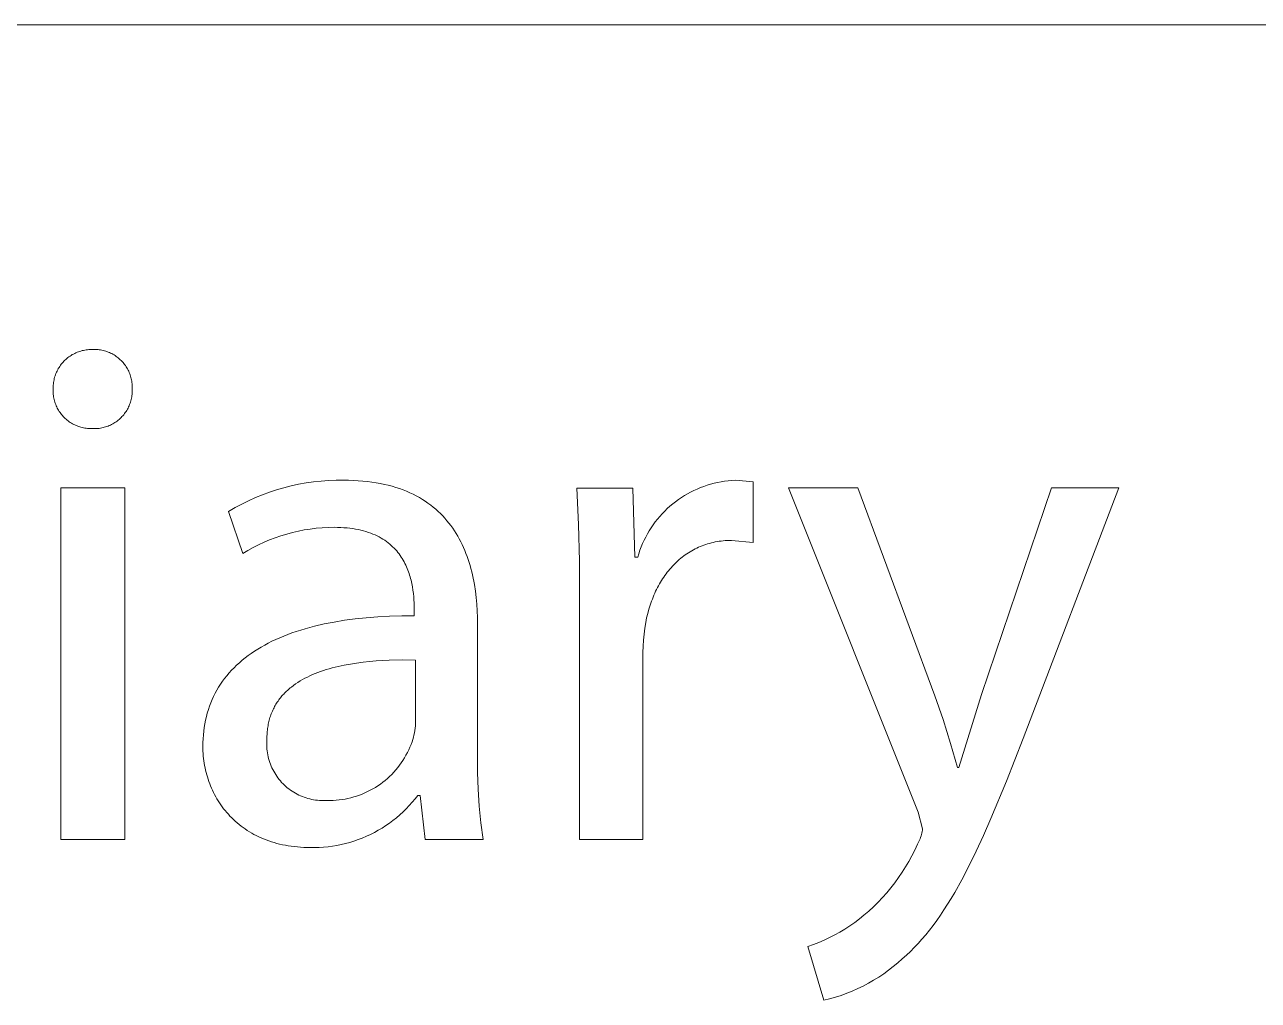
# Model space of a CAD drawing. Header units: millimetres. Extents: x 0 to 4030, y 0 to 2816.
# Drawn here: x 3784.8 to 3853.4, y 396.4 to 450.5 of the extents above; entities that cross this region are included whole.
import ezdxf

# ---------------------------------------------------------------- set-up
doc = ezdxf.new("R2010")
doc.units = ezdxf.units.MM
doc.header["$MEASUREMENT"] = 0
doc.layers.add('Domyślny', color=7, linetype='Continuous', true_color=0x000000)

msp = doc.modelspace()

# ---------------------------------------------------------------- linework, layer by layer
at = {"layer": 'Domyślny', "color": 18, "lineweight": 15, "true_color": 0x000000}
for p, q in [((4026.418, 450.533), (2507.181, 450.533)), ((3787.007, 431.844), (3787.059, 431.897)), ((3787.059, 431.897), (3787.114, 431.947)), ((3787.114, 431.947), (3787.17, 431.996)), ((3787.17, 431.996), (3787.227, 432.043)), ((3787.227, 432.043), (3787.286, 432.088)), ((3787.286, 432.088), (3787.347, 432.13)), ((3787.347, 432.13), (3787.409, 432.171)), ((3787.409, 432.171), (3787.473, 432.209)), ((3787.473, 432.209), (3787.538, 432.245)), ((3787.538, 432.245), (3787.604, 432.279)), ((3787.604, 432.279), (3787.671, 432.31)), ((3787.671, 432.31), (3787.739, 432.339)), ((3787.739, 432.339), (3787.808, 432.366)), ((3787.808, 432.366), (3787.878, 432.39)), ((3787.878, 432.39), (3787.949, 432.412)), ((3787.949, 432.412), (3788.021, 432.432)), ((3788.021, 432.432), (3788.093, 432.449)), ((3788.093, 432.449), (3788.166, 432.463)), ((3788.166, 432.463), (3788.239, 432.475)), ((3788.239, 432.475), (3788.313, 432.484)), ((3788.313, 432.484), (3788.387, 432.491)), ((3788.387, 432.491), (3788.461, 432.495)), ((3788.461, 432.495), (3788.535, 432.497)), ((3788.535, 432.497), (3788.609, 432.496)), ((3788.609, 432.496), (3788.682, 432.498)), ((3788.682, 432.498), (3788.755, 432.497)), ((3788.755, 432.497), (3788.827, 432.494)), ((3788.827, 432.494), (3788.9, 432.489)), ((3788.9, 432.489), (3788.972, 432.481)), ((3788.972, 432.481), (3789.044, 432.47)), ((3789.044, 432.47), (3789.116, 432.457)), ((3789.116, 432.457), (3789.187, 432.441)), ((3789.187, 432.441), (3789.257, 432.423)), ((3789.257, 432.423), (3789.327, 432.403)), ((3789.327, 432.403), (3789.396, 432.38)), ((3789.396, 432.38), (3789.465, 432.355)), ((3789.465, 432.355), (3789.532, 432.327)), ((3789.532, 432.327), (3789.598, 432.297)), ((3789.598, 432.297), (3789.664, 432.265)), ((3789.664, 432.265), (3789.728, 432.231)), ((3789.728, 432.231), (3789.791, 432.194)), ((3789.791, 432.194), (3789.852, 432.155)), ((3789.852, 432.155), (3789.912, 432.114)), ((3789.912, 432.114), (3789.971, 432.071)), ((3789.971, 432.071), (3790.028, 432.026)), ((3790.028, 432.026), (3790.084, 431.979)), ((3790.084, 431.979), (3790.138, 431.93)), ((3790.138, 431.93), (3790.19, 431.88)), ((3790.19, 431.88), (3790.24, 431.827)), ((3786.564, 431.165), (3786.593, 431.233)), ((3786.593, 431.233), (3786.625, 431.3)), ((3786.625, 431.3), (3786.659, 431.366)), ((3786.659, 431.366), (3786.695, 431.431)), ((3786.695, 431.431), (3786.733, 431.494)), ((3786.733, 431.494), (3786.774, 431.557)), ((3786.774, 431.557), (3786.816, 431.617)), ((3786.816, 431.617), (3786.861, 431.677)), ((3786.861, 431.677), (3786.908, 431.734)), ((3786.908, 431.734), (3786.956, 431.79)), ((3786.956, 431.79), (3787.007, 431.844)), ((3790.24, 431.827), (3790.289, 431.773)), ((3790.289, 431.773), (3790.336, 431.717)), ((3790.336, 431.717), (3790.38, 431.659)), ((3790.38, 431.659), (3790.423, 431.6)), ((3790.423, 431.6), (3790.464, 431.54)), ((3790.464, 431.54), (3790.502, 431.478)), ((3790.502, 431.478), (3790.538, 431.415)), ((3790.538, 431.415), (3790.572, 431.351)), ((3790.572, 431.351), (3790.604, 431.285)), ((3790.604, 431.285), (3790.634, 431.219)), ((3790.634, 431.219), (3790.661, 431.151)), ((3786.409, 430.443), (3786.413, 430.517)), ((3786.413, 430.517), (3786.42, 430.591)), ((3786.42, 430.591), (3786.429, 430.665)), ((3786.429, 430.665), (3786.441, 430.738)), ((3786.441, 430.738), (3786.455, 430.811)), ((3786.455, 430.811), (3786.472, 430.883)), ((3786.472, 430.883), (3786.491, 430.954)), ((3786.491, 430.954), (3786.513, 431.025)), ((3786.513, 431.025), (3786.538, 431.095)), ((3786.538, 431.095), (3786.564, 431.165)), ((3790.661, 431.151), (3790.686, 431.083)), ((3790.686, 431.083), (3790.708, 431.014)), ((3790.708, 431.014), (3790.728, 430.944)), ((3790.728, 430.944), (3790.746, 430.873)), ((3790.746, 430.873), (3790.761, 430.802)), ((3790.761, 430.802), (3790.774, 430.73)), ((3790.774, 430.73), (3790.784, 430.658)), ((3790.784, 430.658), (3790.791, 430.586)), ((3790.791, 430.586), (3790.796, 430.513)), ((3790.796, 430.513), (3790.799, 430.44)), ((3786.406, 430.222), (3786.408, 430.295)), ((3786.407, 430.15), (3786.406, 430.222)), ((3786.407, 430.369), (3786.409, 430.443)), ((3786.408, 430.295), (3786.407, 430.369)), ((3786.41, 430.077), (3786.407, 430.15)), ((3786.416, 430.005), (3786.41, 430.077)), ((3786.424, 429.933), (3786.416, 430.005)), ((3786.435, 429.861), (3786.424, 429.933)), ((3786.448, 429.79), (3786.435, 429.861)), ((3790.771, 429.86), (3790.758, 429.788)), ((3790.782, 429.932), (3790.771, 429.86)), ((3790.79, 430.004), (3790.782, 429.932)), ((3790.795, 430.077), (3790.79, 430.004)), ((3790.798, 430.149), (3790.795, 430.077)), ((3790.799, 430.367), (3790.797, 430.295)), ((3790.797, 430.295), (3790.799, 430.222)), ((3790.799, 430.222), (3790.798, 430.149)), ((3790.799, 430.44), (3790.799, 430.367)), ((3786.463, 429.719), (3786.448, 429.79)), ((3786.482, 429.649), (3786.463, 429.719)), ((3786.502, 429.579), (3786.482, 429.649)), ((3786.525, 429.51), (3786.502, 429.579)), ((3786.55, 429.442), (3786.525, 429.51)), ((3786.578, 429.375), (3786.55, 429.442)), ((3786.608, 429.309), (3786.578, 429.375)), ((3786.64, 429.244), (3786.608, 429.309)), ((3786.674, 429.18), (3786.64, 429.244)), ((3786.711, 429.118), (3786.674, 429.18)), ((3790.533, 429.177), (3790.496, 429.114)), ((3790.567, 429.241), (3790.533, 429.177)), ((3790.599, 429.306), (3790.567, 429.241)), ((3790.629, 429.372), (3790.599, 429.306)), ((3790.656, 429.44), (3790.629, 429.372)), ((3790.681, 429.508), (3790.656, 429.44)), ((3790.704, 429.577), (3790.681, 429.508)), ((3790.725, 429.647), (3790.704, 429.577)), ((3790.743, 429.717), (3790.725, 429.647)), ((3790.758, 429.788), (3790.743, 429.717)), ((3786.749, 429.056), (3786.711, 429.118)), ((3786.79, 428.996), (3786.749, 429.056)), ((3786.833, 428.938), (3786.79, 428.996)), ((3786.878, 428.881), (3786.833, 428.938)), ((3786.924, 428.825), (3786.878, 428.881)), ((3786.973, 428.771), (3786.924, 428.825)), ((3787.024, 428.719), (3786.973, 428.771)), ((3787.076, 428.669), (3787.024, 428.719)), ((3787.13, 428.621), (3787.076, 428.669)), ((3787.185, 428.574), (3787.13, 428.621)), ((3787.243, 428.529), (3787.185, 428.574)), ((3787.301, 428.487), (3787.243, 428.529)), ((3787.361, 428.446), (3787.301, 428.487)), ((3787.423, 428.408), (3787.361, 428.446)), ((3789.844, 428.44), (3789.783, 428.401)), ((3789.904, 428.481), (3789.844, 428.44)), ((3789.963, 428.523), (3789.904, 428.481)), ((3790.021, 428.568), (3789.963, 428.523)), ((3790.076, 428.615), (3790.021, 428.568)), ((3790.13, 428.664), (3790.076, 428.615)), ((3790.183, 428.714), (3790.13, 428.664)), ((3790.233, 428.766), (3790.183, 428.714)), ((3790.282, 428.82), (3790.233, 428.766)), ((3790.329, 428.876), (3790.282, 428.82)), ((3790.374, 428.933), (3790.329, 428.876)), ((3790.417, 428.992), (3790.374, 428.933)), ((3790.457, 429.052), (3790.417, 428.992)), ((3790.496, 429.114), (3790.457, 429.052)), ((3787.486, 428.371), (3787.423, 428.408)), ((3787.55, 428.337), (3787.486, 428.371)), ((3787.615, 428.305), (3787.55, 428.337)), ((3787.681, 428.276), (3787.615, 428.305)), ((3787.748, 428.248), (3787.681, 428.276)), ((3787.816, 428.223), (3787.748, 428.248)), ((3787.885, 428.201), (3787.816, 428.223)), ((3787.955, 428.181), (3787.885, 428.201)), ((3788.025, 428.163), (3787.955, 428.181)), ((3788.096, 428.147), (3788.025, 428.163)), ((3788.167, 428.134), (3788.096, 428.147)), ((3788.239, 428.124), (3788.167, 428.134)), ((3788.311, 428.116), (3788.239, 428.124)), ((3788.383, 428.111), (3788.311, 428.116)), ((3788.456, 428.108), (3788.383, 428.111)), ((3788.528, 428.107), (3788.456, 428.108)), ((3788.601, 428.103), (3788.528, 428.107)), ((3788.674, 428.1), (3788.601, 428.103)), ((3788.746, 428.101), (3788.674, 428.1)), ((3788.819, 428.104), (3788.746, 428.101)), ((3788.892, 428.109), (3788.819, 428.104)), ((3788.964, 428.117), (3788.892, 428.109)), ((3789.036, 428.127), (3788.964, 428.117)), ((3789.108, 428.14), (3789.036, 428.127)), ((3789.179, 428.156), (3789.108, 428.14)), ((3789.249, 428.174), (3789.179, 428.156)), ((3789.319, 428.194), (3789.249, 428.174)), ((3789.388, 428.216), (3789.319, 428.194)), ((3789.456, 428.242), (3789.388, 428.216)), ((3789.524, 428.269), (3789.456, 428.242)), ((3789.59, 428.299), (3789.524, 428.269)), ((3789.655, 428.331), (3789.59, 428.299)), ((3789.72, 428.365), (3789.655, 428.331)), ((3789.783, 428.401), (3789.72, 428.365)), ((3799.637, 424.921), (3800.047, 425.009)), ((3800.047, 425.009), (3800.461, 425.083)), ((3800.461, 425.083), (3800.876, 425.143)), ((3800.876, 425.143), (3801.294, 425.188)), ((3801.294, 425.188), (3801.712, 425.219)), ((3801.712, 425.219), (3802.132, 425.235)), ((3802.132, 425.235), (3802.552, 425.237)), ((3802.552, 425.237), (3802.828, 425.234)), ((3802.828, 425.234), (3803.098, 425.225)), ((3803.098, 425.225), (3803.362, 425.21)), ((3803.362, 425.21), (3803.619, 425.19)), ((3803.619, 425.19), (3803.87, 425.164)), ((3803.87, 425.164), (3804.115, 425.133)), ((3804.115, 425.133), (3804.353, 425.096)), ((3804.353, 425.096), (3804.586, 425.054)), ((3804.586, 425.054), (3804.812, 425.007)), ((3804.812, 425.007), (3805.032, 424.955)), ((3822.75, 424.959), (3822.941, 425.016)), ((3822.941, 425.016), (3823.133, 425.067)), ((3823.133, 425.067), (3823.328, 425.112)), ((3823.328, 425.112), (3823.523, 425.15)), ((3823.523, 425.15), (3823.72, 425.181)), ((3823.72, 425.181), (3823.918, 425.205)), ((3823.918, 425.205), (3824.117, 425.223)), ((3824.117, 425.223), (3824.316, 425.234)), ((3824.316, 425.234), (3825.309, 425.14)), ((3825.309, 425.14), (3825.309, 421.785)), ((3786.837, 424.806), (3790.394, 424.806)), ((3786.837, 405.279), (3786.837, 424.806)), ((3790.394, 424.806), (3790.394, 405.279)), ((3797.644, 424.269), (3798.033, 424.427)), ((3798.033, 424.427), (3798.428, 424.571)), ((3798.428, 424.571), (3798.827, 424.702)), ((3798.827, 424.702), (3799.23, 424.818)), ((3799.23, 424.818), (3799.637, 424.921)), ((3805.032, 424.955), (3805.247, 424.898)), ((3805.247, 424.898), (3805.455, 424.835)), ((3805.455, 424.835), (3805.658, 424.769)), ((3805.658, 424.769), (3805.855, 424.697)), ((3805.855, 424.697), (3806.047, 424.621)), ((3806.047, 424.621), (3806.233, 424.54)), ((3806.233, 424.54), (3806.413, 424.455)), ((3806.413, 424.455), (3806.588, 424.365)), ((3806.588, 424.365), (3806.758, 424.272)), ((3815.601, 422.775), (3815.498, 424.804)), ((3815.498, 424.804), (3818.625, 424.804)), ((3818.625, 424.804), (3818.733, 420.966)), ((3821.315, 424.273), (3821.484, 424.38)), ((3821.484, 424.38), (3821.655, 424.481)), ((3821.655, 424.481), (3821.831, 424.576)), ((3821.831, 424.576), (3822.009, 424.665)), ((3822.009, 424.665), (3822.19, 424.748)), ((3822.19, 424.748), (3822.374, 424.824)), ((3822.374, 424.824), (3822.561, 424.895)), ((3822.561, 424.895), (3822.75, 424.959)), ((3834.479, 406.809), (3827.259, 424.806)), ((3827.259, 424.806), (3831.124, 424.806)), ((3831.124, 424.806), (3835.405, 413.264)), ((3837.995, 413.345), (3841.874, 424.806)), ((3845.618, 424.806), (3840.304, 410.889)), ((3841.874, 424.806), (3845.618, 424.806)), ((3796.15, 423.505), (3796.513, 423.716)), ((3796.513, 423.716), (3796.884, 423.913)), ((3796.884, 423.913), (3797.261, 424.098)), ((3797.261, 424.098), (3797.644, 424.269)), ((3806.758, 424.272), (3806.922, 424.174)), ((3806.922, 424.174), (3807.082, 424.072)), ((3807.082, 424.072), (3807.236, 423.966)), ((3807.236, 423.966), (3807.385, 423.857)), ((3807.385, 423.857), (3807.529, 423.743)), ((3807.529, 423.743), (3807.668, 423.626)), ((3820.389, 423.519), (3820.533, 423.657)), ((3820.533, 423.657), (3820.681, 423.791)), ((3820.681, 423.791), (3820.833, 423.919)), ((3820.833, 423.919), (3820.99, 424.043)), ((3820.99, 424.043), (3821.15, 424.161)), ((3821.15, 424.161), (3821.315, 424.273)), ((3796.942, 421.17), (3796.15, 423.505)), ((3807.668, 423.626), (3807.802, 423.506)), ((3807.802, 423.506), (3807.931, 423.382)), ((3807.931, 423.382), (3808.056, 423.254)), ((3808.056, 423.254), (3808.176, 423.124)), ((3808.176, 423.124), (3808.291, 422.99)), ((3808.291, 422.99), (3808.402, 422.853)), ((3819.866, 422.918), (3819.989, 423.075)), ((3819.989, 423.075), (3820.117, 423.227)), ((3820.117, 423.227), (3820.251, 423.375)), ((3820.251, 423.375), (3820.389, 423.519)), ((3799.708, 422.335), (3799.384, 422.249)), ((3800.034, 422.41), (3799.708, 422.335)), ((3800.363, 422.474), (3800.034, 422.41)), ((3800.693, 422.526), (3800.363, 422.474)), ((3801.026, 422.567), (3800.693, 422.526)), ((3801.359, 422.596), (3801.026, 422.567)), ((3801.693, 422.614), (3801.359, 422.596)), ((3802.028, 422.62), (3801.693, 422.614)), ((3802.213, 422.617), (3802.028, 422.62)), ((3802.393, 422.611), (3802.213, 422.617)), ((3802.568, 422.601), (3802.393, 422.611)), ((3802.737, 422.587), (3802.568, 422.601)), ((3802.902, 422.568), (3802.737, 422.587)), ((3803.062, 422.547), (3802.902, 422.568)), ((3803.217, 422.521), (3803.062, 422.547)), ((3803.367, 422.492), (3803.217, 422.521)), ((3803.513, 422.459), (3803.367, 422.492)), ((3803.654, 422.423), (3803.513, 422.459)), ((3803.791, 422.384), (3803.654, 422.423)), ((3803.923, 422.341), (3803.791, 422.384)), ((3804.051, 422.296), (3803.923, 422.341)), ((3804.175, 422.247), (3804.051, 422.296)), ((3808.402, 422.853), (3808.509, 422.713)), ((3808.509, 422.713), (3808.611, 422.571)), ((3808.611, 422.571), (3808.709, 422.425)), ((3808.709, 422.425), (3808.802, 422.277)), ((3808.802, 422.277), (3808.892, 422.127)), ((3815.655, 420.744), (3815.601, 422.775)), ((3819.428, 422.252), (3819.529, 422.424)), ((3819.529, 422.424), (3819.636, 422.592)), ((3819.636, 422.592), (3819.748, 422.757)), ((3819.748, 422.757), (3819.866, 422.918)), ((3797.822, 421.654), (3797.523, 421.503)), ((3798.126, 421.794), (3797.822, 421.654)), ((3798.434, 421.924), (3798.126, 421.794)), ((3798.747, 422.044), (3798.434, 421.924)), ((3799.064, 422.152), (3798.747, 422.044)), ((3799.384, 422.249), (3799.064, 422.152)), ((3804.294, 422.196), (3804.175, 422.247)), ((3804.41, 422.141), (3804.294, 422.196)), ((3804.521, 422.084), (3804.41, 422.141)), ((3804.628, 422.025), (3804.521, 422.084)), ((3804.731, 421.963), (3804.628, 422.025)), ((3804.831, 421.898), (3804.731, 421.963)), ((3804.926, 421.831), (3804.831, 421.898)), ((3805.018, 421.762), (3804.926, 421.831)), ((3805.107, 421.691), (3805.018, 421.762)), ((3805.191, 421.617), (3805.107, 421.691)), ((3805.273, 421.542), (3805.191, 421.617)), ((3808.892, 422.127), (3808.977, 421.973)), ((3808.977, 421.973), (3809.058, 421.818)), ((3809.058, 421.818), (3809.135, 421.66)), ((3809.135, 421.66), (3809.209, 421.5)), ((3819.085, 421.532), (3819.162, 421.717)), ((3819.162, 421.717), (3819.245, 421.898)), ((3819.245, 421.898), (3819.334, 422.076)), ((3819.334, 422.076), (3819.428, 422.252)), ((3822.467, 421.595), (3822.368, 421.555)), ((3822.567, 421.632), (3822.467, 421.595)), ((3822.669, 421.667), (3822.567, 421.632)), ((3822.772, 421.7), (3822.669, 421.667)), ((3822.876, 421.73), (3822.772, 421.7)), ((3822.982, 421.758), (3822.876, 421.73)), ((3823.088, 421.783), (3822.982, 421.758)), ((3823.196, 421.806), (3823.088, 421.783)), ((3823.305, 421.826), (3823.196, 421.806)), ((3823.415, 421.843), (3823.305, 421.826)), ((3823.527, 421.858), (3823.415, 421.843)), ((3823.639, 421.87), (3823.527, 421.858)), ((3823.753, 421.88), (3823.639, 421.87)), ((3823.868, 421.887), (3823.753, 421.88)), ((3823.984, 421.891), (3823.868, 421.887)), ((3824.101, 421.892), (3823.984, 421.891)), ((3825.309, 421.785), (3824.101, 421.892)), ((3797.229, 421.341), (3796.942, 421.17)), ((3797.523, 421.503), (3797.229, 421.341)), ((3805.35, 421.465), (3805.273, 421.542)), ((3805.425, 421.386), (3805.35, 421.465)), ((3805.496, 421.306), (3805.425, 421.386)), ((3805.564, 421.223), (3805.496, 421.306)), ((3805.629, 421.14), (3805.564, 421.223)), ((3805.69, 421.055), (3805.629, 421.14)), ((3805.749, 420.969), (3805.69, 421.055)), ((3805.805, 420.881), (3805.749, 420.969)), ((3809.209, 421.5), (3809.278, 421.338)), ((3809.278, 421.338), (3809.344, 421.174)), ((3809.344, 421.174), (3809.407, 421.008)), ((3809.407, 421.008), (3809.465, 420.84)), ((3818.733, 420.966), (3818.894, 420.966)), ((3818.894, 420.966), (3818.951, 421.157)), ((3818.951, 421.157), (3819.015, 421.346)), ((3819.015, 421.346), (3819.085, 421.532)), ((3821.281, 420.9), (3821.2, 420.831)), ((3821.364, 420.966), (3821.281, 420.9)), ((3821.449, 421.031), (3821.364, 420.966)), ((3821.535, 421.093), (3821.449, 421.031)), ((3821.622, 421.153), (3821.535, 421.093)), ((3821.71, 421.211), (3821.622, 421.153)), ((3821.8, 421.267), (3821.71, 421.211)), ((3821.891, 421.321), (3821.8, 421.267)), ((3821.984, 421.372), (3821.891, 421.321)), ((3822.078, 421.421), (3821.984, 421.372)), ((3822.173, 421.468), (3822.078, 421.421)), ((3822.27, 421.513), (3822.173, 421.468)), ((3822.368, 421.555), (3822.27, 421.513)), ((3805.858, 420.793), (3805.805, 420.881)), ((3805.908, 420.703), (3805.858, 420.793)), ((3805.955, 420.613), (3805.908, 420.703)), ((3806, 420.522), (3805.955, 420.613)), ((3806.042, 420.43), (3806, 420.522)), ((3806.082, 420.338), (3806.042, 420.43)), ((3806.119, 420.245), (3806.082, 420.338)), ((3806.154, 420.151), (3806.119, 420.245)), ((3809.465, 420.84), (3809.52, 420.67)), ((3809.52, 420.67), (3809.572, 420.499)), ((3809.572, 420.499), (3809.62, 420.326)), ((3809.62, 420.326), (3809.665, 420.152)), ((3815.66, 418.711), (3815.655, 420.744)), ((3820.601, 420.213), (3820.532, 420.127)), ((3820.67, 420.297), (3820.601, 420.213)), ((3820.741, 420.379), (3820.67, 420.297)), ((3820.814, 420.459), (3820.741, 420.379)), ((3820.888, 420.537), (3820.814, 420.459)), ((3820.964, 420.614), (3820.888, 420.537)), ((3821.041, 420.688), (3820.964, 420.614)), ((3821.12, 420.761), (3821.041, 420.688)), ((3821.2, 420.831), (3821.12, 420.761)), ((3806.187, 420.058), (3806.154, 420.151)), ((3806.217, 419.964), (3806.187, 420.058)), ((3806.246, 419.87), (3806.217, 419.964)), ((3806.272, 419.776), (3806.246, 419.87)), ((3806.296, 419.682), (3806.272, 419.776)), ((3806.318, 419.588), (3806.296, 419.682)), ((3806.339, 419.494), (3806.318, 419.588)), ((3809.665, 420.152), (3809.706, 419.977)), ((3809.706, 419.977), (3809.745, 419.8)), ((3809.745, 419.8), (3809.78, 419.622)), ((3809.78, 419.622), (3809.812, 419.443)), ((3820.156, 419.575), (3820.099, 419.477)), ((3820.215, 419.671), (3820.156, 419.575)), ((3820.275, 419.766), (3820.215, 419.671)), ((3820.337, 419.859), (3820.275, 419.766)), ((3820.401, 419.95), (3820.337, 419.859)), ((3820.466, 420.039), (3820.401, 419.95)), ((3820.532, 420.127), (3820.466, 420.039)), ((3806.374, 419.308), (3806.339, 419.494)), ((3806.403, 419.124), (3806.374, 419.308)), ((3806.426, 418.943), (3806.403, 419.124)), ((3806.444, 418.766), (3806.426, 418.943)), ((3809.812, 419.443), (3809.868, 419.083)), ((3809.868, 419.083), (3809.912, 418.72)), ((3819.791, 418.858), (3819.746, 418.749)), ((3819.838, 418.965), (3819.791, 418.858)), ((3819.887, 419.07), (3819.838, 418.965)), ((3819.938, 419.174), (3819.887, 419.07)), ((3819.99, 419.277), (3819.938, 419.174)), ((3820.044, 419.378), (3819.99, 419.277)), ((3820.099, 419.477), (3820.044, 419.378)), ((3806.456, 418.594), (3806.444, 418.766)), ((3806.465, 418.426), (3806.456, 418.594)), ((3806.469, 418.265), (3806.465, 418.426)), ((3806.47, 418.11), (3806.469, 418.265)), ((3809.912, 418.72), (3809.946, 418.354)), ((3809.946, 418.354), (3809.969, 417.987)), ((3815.66, 405.277), (3815.66, 418.711)), ((3819.581, 418.301), (3819.509, 418.069)), ((3819.66, 418.528), (3819.581, 418.301)), ((3819.702, 418.639), (3819.66, 418.528)), ((3819.746, 418.749), (3819.702, 418.639)), ((3802.591, 417.456), (3803.187, 417.536)), ((3803.187, 417.536), (3803.804, 417.6)), ((3803.804, 417.6), (3804.441, 417.65)), ((3804.441, 417.65), (3805.098, 417.684)), ((3805.098, 417.684), (3805.774, 417.704)), ((3805.774, 417.704), (3806.47, 417.708)), ((3806.47, 417.708), (3806.47, 418.11)), ((3809.969, 417.987), (3809.982, 417.619)), ((3809.982, 417.619), (3809.987, 417.251)), ((3819.387, 417.589), (3819.337, 417.343)), ((3819.445, 417.832), (3819.387, 417.589)), ((3819.509, 418.069), (3819.445, 417.832)), ((3799.679, 416.755), (3799.918, 416.837)), ((3799.918, 416.837), (3800.162, 416.916)), ((3800.162, 416.916), (3800.411, 416.99)), ((3800.411, 416.99), (3800.665, 417.061)), ((3800.665, 417.061), (3800.925, 417.129)), ((3800.925, 417.129), (3801.459, 417.253)), ((3801.459, 417.253), (3802.015, 417.362)), ((3802.015, 417.362), (3802.591, 417.456)), ((3809.987, 417.251), (3809.987, 409.95)), ((3819.283, 417.012), (3819.239, 416.68)), ((3819.337, 417.343), (3819.283, 417.012)), ((3798.161, 416.083), (3798.361, 416.189)), ((3798.361, 416.189), (3798.567, 416.293)), ((3798.567, 416.293), (3798.779, 416.392)), ((3798.779, 416.392), (3798.996, 416.488)), ((3798.996, 416.488), (3799.218, 416.581)), ((3799.218, 416.581), (3799.446, 416.67)), ((3799.446, 416.67), (3799.679, 416.755)), ((3819.207, 416.347), (3819.186, 416.013)), ((3819.239, 416.68), (3819.207, 416.347)), ((3797.072, 415.369), (3797.24, 415.497)), ((3797.24, 415.497), (3797.413, 415.621)), ((3797.413, 415.621), (3797.591, 415.742)), ((3797.591, 415.742), (3797.776, 415.859)), ((3797.776, 415.859), (3797.965, 415.973)), ((3797.965, 415.973), (3798.161, 416.083)), ((3819.186, 416.013), (3819.176, 415.678)), ((3819.176, 415.678), (3819.176, 405.277)), ((3796.318, 414.68), (3796.458, 414.825)), ((3796.458, 414.825), (3796.603, 414.966)), ((3796.603, 414.966), (3796.754, 415.104)), ((3796.754, 415.104), (3796.91, 415.238)), ((3796.91, 415.238), (3797.072, 415.369)), ((3801.743, 414.765), (3801.583, 414.717)), ((3801.906, 414.81), (3801.743, 414.765)), ((3802.237, 414.892), (3801.906, 414.81)), ((3802.575, 414.965), (3802.237, 414.892)), ((3802.921, 415.029), (3802.575, 414.965)), ((3803.272, 415.083), (3802.921, 415.029)), ((3803.629, 415.13), (3803.272, 415.083)), ((3803.989, 415.169), (3803.629, 415.13)), ((3804.353, 415.2), (3803.989, 415.169)), ((3804.719, 415.224), (3804.353, 415.2)), ((3805.086, 415.241), (3804.719, 415.224)), ((3805.821, 415.257), (3805.086, 415.241)), ((3806.551, 415.252), (3805.821, 415.257)), ((3806.551, 411.843), (3806.551, 415.252)), ((3795.707, 413.907), (3795.818, 414.068)), ((3795.818, 414.068), (3795.935, 414.226)), ((3795.935, 414.226), (3796.057, 414.381)), ((3796.057, 414.381), (3796.185, 414.532)), ((3796.185, 414.532), (3796.318, 414.68)), ((3800.132, 414.089), (3800.005, 414.009)), ((3800.263, 414.165), (3800.132, 414.089)), ((3800.398, 414.238), (3800.263, 414.165)), ((3800.536, 414.308), (3800.398, 414.238)), ((3800.677, 414.375), (3800.536, 414.308)), ((3800.821, 414.439), (3800.677, 414.375)), ((3800.968, 414.5), (3800.821, 414.439)), ((3801.118, 414.558), (3800.968, 414.5)), ((3801.27, 414.614), (3801.118, 414.558)), ((3801.426, 414.667), (3801.27, 414.614)), ((3801.583, 414.717), (3801.426, 414.667)), ((3795.323, 413.229), (3795.41, 413.403)), ((3795.41, 413.403), (3795.504, 413.574)), ((3795.504, 413.574), (3795.603, 413.742)), ((3795.603, 413.742), (3795.707, 413.907)), ((3799.219, 413.362), (3799.17, 413.309)), ((3799.268, 413.414), (3799.219, 413.362)), ((3799.319, 413.465), (3799.268, 413.414)), ((3799.37, 413.515), (3799.319, 413.465)), ((3799.423, 413.564), (3799.37, 413.515)), ((3799.477, 413.612), (3799.423, 413.564)), ((3799.531, 413.66), (3799.477, 413.612)), ((3799.587, 413.706), (3799.531, 413.66)), ((3799.644, 413.752), (3799.587, 413.706)), ((3799.76, 413.841), (3799.644, 413.752)), ((3799.881, 413.927), (3799.76, 413.841)), ((3800.005, 414.009), (3799.881, 413.927)), ((3795.033, 412.498), (3795.096, 412.685)), ((3795.096, 412.685), (3795.166, 412.87)), ((3795.166, 412.87), (3795.242, 413.051)), ((3795.242, 413.051), (3795.323, 413.229)), ((3798.716, 412.668), (3798.682, 412.604)), ((3798.751, 412.731), (3798.716, 412.668)), ((3798.787, 412.793), (3798.751, 412.731)), ((3798.825, 412.854), (3798.787, 412.793)), ((3798.864, 412.914), (3798.825, 412.854)), ((3798.904, 412.974), (3798.864, 412.914)), ((3798.946, 413.032), (3798.904, 412.974)), ((3798.988, 413.089), (3798.946, 413.032)), ((3799.032, 413.145), (3798.988, 413.089)), ((3799.077, 413.201), (3799.032, 413.145)), ((3799.123, 413.255), (3799.077, 413.201)), ((3799.17, 413.309), (3799.123, 413.255)), ((3835.405, 413.264), (3835.855, 411.946)), ((3836.734, 409.278), (3837.995, 413.345)), ((3794.878, 411.916), (3794.923, 412.113)), ((3794.923, 412.113), (3794.975, 412.307)), ((3794.975, 412.307), (3795.033, 412.498)), ((3798.435, 411.984), (3798.415, 411.91)), ((3798.457, 412.057), (3798.435, 411.984)), ((3798.481, 412.129), (3798.457, 412.057)), ((3798.505, 412.2), (3798.481, 412.129)), ((3798.531, 412.27), (3798.505, 412.2)), ((3798.559, 412.339), (3798.531, 412.27)), ((3798.587, 412.406), (3798.559, 412.339)), ((3798.618, 412.473), (3798.587, 412.406)), ((3798.649, 412.539), (3798.618, 412.473)), ((3798.682, 412.604), (3798.649, 412.539)), ((3794.755, 411.095), (3794.777, 411.305)), ((3794.777, 411.305), (3794.804, 411.512)), ((3794.804, 411.512), (3794.838, 411.716)), ((3794.838, 411.716), (3794.878, 411.916)), ((3798.312, 411.362), (3798.304, 411.279)), ((3798.323, 411.443), (3798.312, 411.362)), ((3798.334, 411.524), (3798.323, 411.443)), ((3798.347, 411.603), (3798.334, 411.524)), ((3798.362, 411.681), (3798.347, 411.603)), ((3798.378, 411.758), (3798.362, 411.681)), ((3798.396, 411.835), (3798.378, 411.758)), ((3798.415, 411.91), (3798.396, 411.835)), ((3806.482, 411.209), (3806.504, 411.334)), ((3806.504, 411.334), (3806.522, 411.461)), ((3806.522, 411.461), (3806.536, 411.588)), ((3806.536, 411.588), (3806.546, 411.715)), ((3806.546, 411.715), (3806.551, 411.843)), ((3835.855, 411.946), (3836.271, 410.617)), ((3794.727, 410.447), (3794.731, 410.666)), ((3794.731, 410.666), (3794.74, 410.882)), ((3794.74, 410.882), (3794.755, 411.095)), ((3798.277, 410.741), (3798.273, 410.633)), ((3798.273, 410.633), (3798.274, 410.525)), ((3798.284, 410.85), (3798.277, 410.741)), ((3798.285, 410.938), (3798.284, 410.85)), ((3798.287, 411.025), (3798.285, 410.938)), ((3798.291, 411.111), (3798.287, 411.025)), ((3798.297, 411.195), (3798.291, 411.111)), ((3798.304, 411.279), (3798.297, 411.195)), ((3806.293, 410.56), (3806.35, 410.715)), ((3806.35, 410.715), (3806.389, 410.837)), ((3806.389, 410.837), (3806.424, 410.96)), ((3806.424, 410.96), (3806.455, 411.084)), ((3806.455, 411.084), (3806.482, 411.209)), ((3836.271, 410.617), (3836.653, 409.278)), ((3840.304, 410.889), (3839.382, 408.526)), ((3794.729, 410.315), (3794.727, 410.447)), ((3794.733, 410.183), (3794.729, 410.315)), ((3794.741, 410.051), (3794.733, 410.183)), ((3794.751, 409.92), (3794.741, 410.051)), ((3798.274, 410.525), (3798.278, 410.416)), ((3798.278, 410.416), (3798.286, 410.308)), ((3798.286, 410.308), (3798.297, 410.2)), ((3798.297, 410.2), (3798.312, 410.093)), ((3798.312, 410.093), (3798.331, 409.986)), ((3798.331, 409.986), (3798.354, 409.88)), ((3805.93, 409.817), (3806.012, 409.96)), ((3806.012, 409.96), (3806.09, 410.107)), ((3806.09, 410.107), (3806.163, 410.255)), ((3806.163, 410.255), (3806.23, 410.407)), ((3806.23, 410.407), (3806.293, 410.56)), ((3809.987, 409.95), (3809.987, 409.013)), ((3794.764, 409.788), (3794.751, 409.92)), ((3794.781, 409.657), (3794.764, 409.788)), ((3794.8, 409.527), (3794.781, 409.657)), ((3794.822, 409.397), (3794.8, 409.527)), ((3794.847, 409.267), (3794.822, 409.397)), ((3794.875, 409.138), (3794.847, 409.267)), ((3798.354, 409.88), (3798.38, 409.775)), ((3798.38, 409.775), (3798.41, 409.671)), ((3798.41, 409.671), (3798.444, 409.568)), ((3798.444, 409.568), (3798.481, 409.466)), ((3798.481, 409.466), (3798.521, 409.365)), ((3798.521, 409.365), (3798.565, 409.266)), ((3798.565, 409.266), (3798.612, 409.169)), ((3805.446, 409.146), (3805.552, 409.274)), ((3805.552, 409.274), (3805.653, 409.404)), ((3805.653, 409.404), (3805.75, 409.539)), ((3805.75, 409.539), (3805.842, 409.676)), ((3805.842, 409.676), (3805.93, 409.817)), ((3836.653, 409.278), (3836.734, 409.278)), ((3794.906, 409.01), (3794.875, 409.138)), ((3794.94, 408.883), (3794.906, 409.01)), ((3794.977, 408.756), (3794.94, 408.883)), ((3795.017, 408.63), (3794.977, 408.756)), ((3795.06, 408.505), (3795.017, 408.63)), ((3798.612, 409.169), (3798.663, 409.073)), ((3798.663, 409.073), (3798.717, 408.979)), ((3798.717, 408.979), (3798.774, 408.887)), ((3798.774, 408.887), (3798.834, 408.797)), ((3798.834, 408.797), (3798.898, 408.709)), ((3798.898, 408.709), (3798.964, 408.623)), ((3798.964, 408.623), (3799.033, 408.539)), ((3804.726, 408.464), (3804.856, 408.567)), ((3804.856, 408.567), (3804.982, 408.675)), ((3804.982, 408.675), (3805.104, 408.787)), ((3805.104, 408.787), (3805.222, 408.902)), ((3805.222, 408.902), (3805.336, 409.022)), ((3805.336, 409.022), (3805.446, 409.146)), ((3809.987, 409.013), (3810.019, 408.076)), ((3795.106, 408.382), (3795.06, 408.505)), ((3795.154, 408.259), (3795.106, 408.382)), ((3795.206, 408.137), (3795.154, 408.259)), ((3795.26, 408.016), (3795.206, 408.137)), ((3795.318, 407.897), (3795.26, 408.016)), ((3795.378, 407.779), (3795.318, 407.897)), ((3799.033, 408.539), (3799.105, 408.458)), ((3799.105, 408.458), (3799.18, 408.38)), ((3799.18, 408.38), (3799.258, 408.304)), ((3799.258, 408.304), (3799.338, 408.231)), ((3799.338, 408.231), (3799.42, 408.161)), ((3799.42, 408.161), (3799.505, 408.094)), ((3799.505, 408.094), (3799.593, 408.029)), ((3799.593, 408.029), (3799.682, 407.968)), ((3799.682, 407.968), (3799.773, 407.91)), ((3799.773, 407.91), (3799.867, 407.855)), ((3803.581, 407.807), (3803.733, 407.872)), ((3803.733, 407.872), (3803.883, 407.942)), ((3803.883, 407.942), (3804.031, 408.016)), ((3804.031, 408.016), (3804.176, 408.096)), ((3804.176, 408.096), (3804.318, 408.181)), ((3804.318, 408.181), (3804.457, 408.271)), ((3804.457, 408.271), (3804.594, 408.365)), ((3804.594, 408.365), (3804.726, 408.464)), ((3810.019, 408.076), (3810.084, 407.141)), ((3839.382, 408.526), (3838.519, 406.447)), ((3795.441, 407.662), (3795.378, 407.779)), ((3795.508, 407.547), (3795.441, 407.662)), ((3795.577, 407.434), (3795.508, 407.547)), ((3795.649, 407.321), (3795.577, 407.434)), ((3795.724, 407.211), (3795.649, 407.321)), ((3795.801, 407.102), (3795.724, 407.211)), ((3799.867, 407.855), (3799.962, 407.803)), ((3799.962, 407.803), (3800.059, 407.754)), ((3800.059, 407.754), (3800.158, 407.709)), ((3800.158, 407.709), (3800.258, 407.667)), ((3800.258, 407.667), (3800.359, 407.629)), ((3800.359, 407.629), (3800.462, 407.595)), ((3800.462, 407.595), (3800.566, 407.563)), ((3800.566, 407.563), (3800.671, 407.536)), ((3800.671, 407.536), (3800.776, 407.512)), ((3800.776, 407.512), (3800.883, 407.492)), ((3800.883, 407.492), (3800.99, 407.475)), ((3800.99, 407.475), (3801.098, 407.462)), ((3801.098, 407.462), (3801.206, 407.453)), ((3801.206, 407.453), (3801.314, 407.448)), ((3801.314, 407.448), (3801.422, 407.446)), ((3801.422, 407.446), (3801.531, 407.448)), ((3801.531, 407.448), (3801.639, 407.454)), ((3801.639, 407.454), (3801.805, 407.453)), ((3801.805, 407.453), (3801.97, 407.457)), ((3801.97, 407.457), (3802.135, 407.467)), ((3802.135, 407.467), (3802.3, 407.483)), ((3802.3, 407.483), (3802.464, 407.504)), ((3802.464, 407.504), (3802.628, 407.531)), ((3802.628, 407.531), (3802.79, 407.563)), ((3802.79, 407.563), (3802.951, 407.601)), ((3802.951, 407.601), (3803.111, 407.645)), ((3803.111, 407.645), (3803.27, 407.693)), ((3803.27, 407.693), (3803.426, 407.748)), ((3803.426, 407.748), (3803.581, 407.807)), ((3806.363, 407.353), (3806.199, 407.169)), ((3806.521, 407.542), (3806.363, 407.353)), ((3806.672, 407.736), (3806.521, 407.542)), ((3806.806, 407.736), (3806.672, 407.736)), ((3807.074, 405.28), (3806.806, 407.736)), ((3795.882, 406.995), (3795.801, 407.102)), ((3795.966, 406.89), (3795.882, 406.995)), ((3796.052, 406.786), (3795.966, 406.89)), ((3796.142, 406.685), (3796.052, 406.786)), ((3796.234, 406.585), (3796.142, 406.685)), ((3796.329, 406.488), (3796.234, 406.585)), ((3805.671, 406.653), (3805.483, 406.493)), ((3805.852, 406.819), (3805.671, 406.653)), ((3806.029, 406.991), (3805.852, 406.819)), ((3806.199, 407.169), (3806.029, 406.991)), ((3810.084, 407.141), (3810.18, 406.209)), ((3834.721, 405.883), (3834.479, 406.809)), ((3796.427, 406.393), (3796.329, 406.488)), ((3796.528, 406.299), (3796.427, 406.393)), ((3796.632, 406.209), (3796.528, 406.299)), ((3796.739, 406.12), (3796.632, 406.209)), ((3796.848, 406.034), (3796.739, 406.12)), ((3796.961, 405.95), (3796.848, 406.034)), ((3797.076, 405.869), (3796.961, 405.95)), ((3797.194, 405.79), (3797.076, 405.869)), ((3804.683, 405.92), (3804.471, 405.795)), ((3804.89, 406.053), (3804.683, 405.92)), ((3805.093, 406.193), (3804.89, 406.053)), ((3805.291, 406.34), (3805.093, 406.193)), ((3805.483, 406.493), (3805.291, 406.34)), ((3810.18, 406.209), (3810.309, 405.28)), ((3834.709, 405.801), (3834.721, 405.883)), ((3838.519, 406.447), (3838.104, 405.507)), ((3790.394, 405.279), (3786.837, 405.279)), ((3797.315, 405.715), (3797.194, 405.79)), ((3797.439, 405.641), (3797.315, 405.715)), ((3797.566, 405.571), (3797.439, 405.641)), ((3797.696, 405.503), (3797.566, 405.571)), ((3797.828, 405.438), (3797.696, 405.503)), ((3797.964, 405.376), (3797.828, 405.438)), ((3798.102, 405.317), (3797.964, 405.376)), ((3798.243, 405.262), (3798.102, 405.317)), ((3798.387, 405.209), (3798.243, 405.262)), ((3798.534, 405.16), (3798.387, 405.209)), ((3798.683, 405.113), (3798.534, 405.16)), ((3803.124, 405.196), (3802.888, 405.123)), ((3803.356, 405.276), (3803.124, 405.196)), ((3803.586, 405.365), (3803.356, 405.276)), ((3803.813, 405.461), (3803.586, 405.365)), ((3804.036, 405.565), (3803.813, 405.461)), ((3804.256, 405.676), (3804.036, 405.565)), ((3804.471, 405.795), (3804.256, 405.676)), ((3810.309, 405.28), (3807.074, 405.28)), ((3819.176, 405.277), (3815.66, 405.277)), ((3834.478, 405.097), (3834.514, 405.171)), ((3834.514, 405.171), (3834.548, 405.246)), ((3834.548, 405.246), (3834.579, 405.323)), ((3834.579, 405.323), (3834.608, 405.401)), ((3834.608, 405.401), (3834.633, 405.479)), ((3834.633, 405.479), (3834.656, 405.559)), ((3834.656, 405.559), (3834.677, 405.639)), ((3834.677, 405.639), (3834.694, 405.72)), ((3834.694, 405.72), (3834.709, 405.801)), ((3838.104, 405.507), (3837.697, 404.629)), ((3798.836, 405.071), (3798.683, 405.113)), ((3798.991, 405.031), (3798.836, 405.071)), ((3799.149, 404.995), (3798.991, 405.031)), ((3799.31, 404.963), (3799.149, 404.995)), ((3799.474, 404.934), (3799.31, 404.963)), ((3799.641, 404.909), (3799.474, 404.934)), ((3799.81, 404.887), (3799.641, 404.909)), ((3799.982, 404.869), (3799.81, 404.887)), ((3800.157, 404.855), (3799.982, 404.869)), ((3800.335, 404.845), (3800.157, 404.855)), ((3800.516, 404.839), (3800.335, 404.845)), ((3800.7, 404.837), (3800.516, 404.839)), ((3800.946, 404.836), (3800.7, 404.837)), ((3801.192, 404.843), (3800.946, 404.836)), ((3801.438, 404.858), (3801.192, 404.843)), ((3801.683, 404.882), (3801.438, 404.858)), ((3801.927, 404.914), (3801.683, 404.882)), ((3802.17, 404.954), (3801.927, 404.914)), ((3802.411, 405.002), (3802.17, 404.954)), ((3802.651, 405.059), (3802.411, 405.002)), ((3802.888, 405.123), (3802.651, 405.059)), ((3834.128, 404.383), (3834.289, 404.701)), ((3834.289, 404.701), (3834.439, 405.024)), ((3834.439, 405.024), (3834.478, 405.097)), ((3837.697, 404.629), (3837.296, 403.811)), ((3833.585, 403.463), (3833.776, 403.764)), ((3833.776, 403.764), (3833.957, 404.071)), ((3833.957, 404.071), (3834.128, 404.383)), ((3837.296, 403.811), (3836.898, 403.049)), ((3833.174, 402.881), (3833.384, 403.169)), ((3833.384, 403.169), (3833.585, 403.463)), ((3832.727, 402.327), (3832.955, 402.6)), ((3832.955, 402.6), (3833.174, 402.881)), ((3836.898, 403.049), (3836.502, 402.342)), ((3831.991, 401.553), (3832.244, 401.803)), ((3832.244, 401.803), (3832.49, 402.061)), ((3832.49, 402.061), (3832.727, 402.327)), ((3836.304, 402.007), (3836.106, 401.685)), ((3836.502, 402.342), (3836.304, 402.007)), ((3831.206, 400.873), (3831.46, 401.078)), ((3831.46, 401.078), (3831.729, 401.311)), ((3831.729, 401.311), (3831.991, 401.553)), ((3835.707, 401.077), (3835.505, 400.79)), ((3835.907, 401.375), (3835.707, 401.077)), ((3836.106, 401.685), (3835.907, 401.375)), ((3830.406, 400.312), (3830.679, 400.49)), ((3830.679, 400.49), (3830.946, 400.677)), ((3830.946, 400.677), (3831.206, 400.873)), ((3835.302, 400.514), (3835.098, 400.249)), ((3835.505, 400.79), (3835.302, 400.514)), ((3828.958, 399.571), (3829.257, 399.699)), ((3829.257, 399.699), (3829.552, 399.838)), ((3829.552, 399.838), (3829.842, 399.986)), ((3829.842, 399.986), (3830.127, 400.144)), ((3830.127, 400.144), (3830.406, 400.312)), ((3834.682, 399.749), (3834.471, 399.514)), ((3834.891, 399.994), (3834.682, 399.749)), ((3835.098, 400.249), (3834.891, 399.994)), ((3828.346, 399.347), (3828.654, 399.454)), ((3829.232, 396.354), (3828.346, 399.347)), ((3828.654, 399.454), (3828.958, 399.571)), ((3834.039, 399.071), (3833.818, 398.863)), ((3834.256, 399.288), (3834.039, 399.071)), ((3834.471, 399.514), (3834.256, 399.288)), ((3833.345, 398.441), (3833.09, 398.228)), ((3833.593, 398.662), (3833.345, 398.441)), ((3833.818, 398.863), (3833.593, 398.662)), ((3832.28, 397.644), (3831.998, 397.469)), ((3832.557, 397.83), (3832.28, 397.644)), ((3832.827, 398.024), (3832.557, 397.83)), ((3833.09, 398.228), (3832.827, 398.024)), ((3831.116, 397.002), (3830.812, 396.867)), ((3831.415, 397.147), (3831.116, 397.002)), ((3831.709, 397.303), (3831.415, 397.147)), ((3831.998, 397.469), (3831.709, 397.303)), ((3829.555, 396.435), (3829.232, 396.354)), ((3829.874, 396.526), (3829.555, 396.435)), ((3830.191, 396.629), (3829.874, 396.526)), ((3830.503, 396.743), (3830.191, 396.629)), ((3830.812, 396.867), (3830.503, 396.743))]:
    msp.add_line(p, q, dxfattribs=at)

doc.saveas('drawing.dxf')
